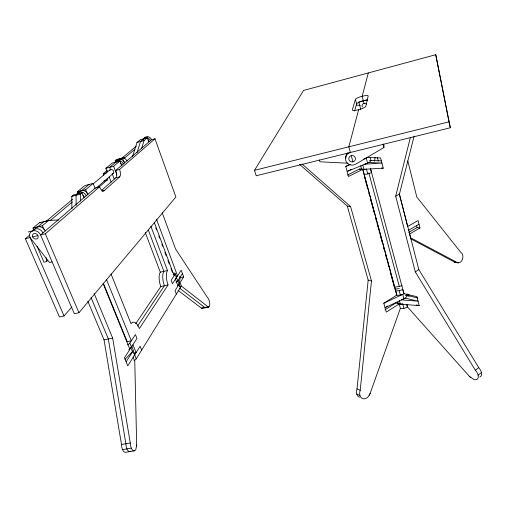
<?xml version="1.0" encoding="UTF-8"?>
<svg xmlns="http://www.w3.org/2000/svg" width="507" height="507" viewBox="0 0 507 507"><rect width="100%" height="100%" fill="white"/><g stroke="black" fill="none" stroke-linecap="round" stroke-linejoin="round"><path stroke-width="0.76" d="M408.851 295.949L408.851 294.377M407.698 296.196L407.704 293.94M94.175 293.528L112.649 338.106L130.299 442.998A6.921 3.137 84.1 0 0 132.39 449.924A6.921 3.137 84.1 0 0 135.863 449.456L136.668 444.614L134.773 361.193L133.17 357.264M136.624 446.642L136.668 444.614M359.545 397.184A7.092 5.197 -68.6 0 1 357.017 388.837L368.177 280.079L347.295 206.127L299.529 164.312M384.883 309.878L395.834 302.996L399.18 303.953L400.365 308.326L370.085 393.603L368.221 396.721L366.941 397.849A7.13 5.203 -68.7 0 1 361.022 397.507A7.13 5.203 -68.7 0 1 360.217 390.276L371.479 280.941L350.591 206.603L302.128 164.04M358.633 109.696A7.022 1.382 -15.9 0 1 352.295 109.892L355.426 99.328A6.635 1.236 -15.9 0 1 362.169 96.279A6.635 1.236 -15.9 0 1 368.19 95.962L365.794 106.381A7.022 1.382 -15.9 0 1 358.633 109.696L348.841 146.808L350.394 152.474A6.68 6.433 8.3 0 0 345.939 161.093A6.68 6.433 8.3 0 0 355.426 164.338L383.875 147.569L384.053 145.953L383.565 144.064M374.559 161.175L375.104 157.347M179.712 276.378L180.207 277.722L179.186 283.914L175.054 290.65L176.347 294.098M406.893 304.732L407.476 306.931L469.488 376.46L473.906 379.521A7.573 4.259 50.1 0 0 478.247 377.373A7.573 4.259 50.1 0 0 475.37 370.237L415.296 271.885L395.682 196.19L410.397 137.384M479.882 376.942A7.548 4.278 49.9 0 0 478.728 367.588L418.833 269.585L399.415 194.08L414.149 136.098M368.304 72.951L362.156 96.279L364.115 103.745M354.596 111.065L356.63 103.853L355.426 99.328M141.504 148.792L144.045 140.566L147.372 137.777L148.684 141.396M136.998 152.734L140.528 141.51L143.899 138.715M132.473 156.669L137.023 142.448L140.433 139.64L147.372 137.777M177.818 280.194A3.898 1.268 -20.5 0 1 177.919 280.51L177.773 280.91A3.898 1.268 -20.5 0 1 175.992 282.298M369.292 395.276L370.161 393.305M254.489 170.327L303.522 90.455L435.747 54.718L450.324 127.751L256.231 175.771L254.489 170.327L448.98 121.851L435.747 54.718M133.987 360.737A4.715 1.813 -23.3 0 0 136.244 358.817L180.302 287.71A3.891 1.299 -20.6 0 0 180.004 286.766M173.628 273.096A3.91 1.242 -20.4 0 1 175.219 274.065L171.151 280.251L172.456 283.73L181.189 270.244L183.667 276.955L180.074 282.672L181.329 286.056L208.124 306.862L208.611 307.084L209.397 306.539A4.931 1.711 78.5 0 0 209.499 301.849A4.931 1.711 78.5 0 0 207.553 297.634L175.574 249.045L162.202 212.712M126.104 361.852L133.049 350.971A4.734 1.774 -23.1 0 0 133.24 349.925L131.636 345.983A4.74 1.755 -23 0 1 131.446 347.029L128.772 349.862M182.431 273.609L177.773 280.91L175.219 274.065L173.096 274.534M129.83 343.068L135.426 334.563L136.991 338.461L131.446 347.029L129.83 343.068A4.753 1.736 -22.9 0 1 127.536 344.944M150.896 226.318L167.5 270.529A10.939 4.233 77.8 0 0 168.064 284.94L139.393 328.53A12.624 5.583 79.6 0 0 131.034 323.662L111.014 273.951M137.53 326.109L164.426 285.739A10.926 4.278 77.8 0 1 163.894 271.334L148.342 230.14M135.737 323.675L160.801 286.531A10.913 4.322 77.8 0 1 160.294 272.139L145.256 232.479M202.863 307.907L202.059 308.452L201.558 308.237L178.115 290.454M28.227 231.965L32.968 230.793A6.185 5.121 40.4 0 1 40.585 234.956L74.314 313.732L78.953 312.73L175.878 196.995L154.977 138.791L151.523 139.71L115.685 170.479A6.109 2.56 73.5 0 1 115.761 177.875L101.806 190.207M29.583 235.159L25.35 238.696L59.458 316.945L64.053 315.95L71.817 307.008M125.058 359.362L133.049 350.971L136.244 358.817M37.119 246.339L43.963 262.189L46.549 261.58L47.671 260.516M102.11 191.228L104.15 190.708L119.665 176.867A6.116 2.535 73.6 0 0 119.57 169.465L154.977 138.791M98.77 187.337L107.123 180.105A6.09 2.617 73.4 0 0 107.896 178.439M99.543 186.823L95.417 187.882L40.585 234.956L45.345 233.784L99.543 186.823A6.439 2.814 73.7 0 0 104.15 190.708M96.393 187.939L113.194 173.47M50.009 220.748L72.381 201.925M123.981 158.507L134.837 149.369M93.149 183.921L109.683 170.035M33.899 230.115L33.006 228.036L42.392 225.704L48.735 220.387L58.863 219.956M71.886 208.662L71.791 196.342L80.321 194.162L82.02 192.742L84.048 197.8M77.805 193.249L77.248 191.855L85.645 189.694L93.149 183.407L95.183 188.566M107.256 171.93L105.855 168.299L113.6 166.264L119.874 161.011L121.781 166.055M115.742 162.082L115.184 160.618L122.713 158.628L124.006 157.544L127.27 160.903M45.909 221.54L72.52 199.346M103.72 175.226A6.084 2.643 73.3 0 0 103.238 173.724L107.44 170.219M121.845 158.197L136.256 146.181M35.344 228.822L32.968 230.793A6.185 5.121 40.4 0 0 30.059 237.536L64.053 315.95M37.689 226.87L44.109 221.546L45.681 221.477M77.767 193.826L76.05 195.252L76.145 205.272M81.443 190.778L89.029 184.472M116.071 162.012L109.721 167.285L110.843 170.194M118.942 159.623L120.248 158.539M130.134 348.303L130.914 347.656L132.523 351.604A4.734 1.774 -23.1 0 1 131.75 352.251M33.006 228.036L39.495 222.693L48.735 220.387M71.791 196.342L73.534 194.91L82.02 192.742M77.248 191.855L84.916 185.537L93.149 183.407M105.855 168.299L112.275 163.013L119.874 161.011M115.184 160.618L116.502 159.528L124.006 157.544M478.107 375.155L481.46 372.487M475.37 370.237L478.728 367.588M415.296 271.885L418.833 269.585M399.18 303.953L386.264 312.097L383.793 303.23L396.797 295.137L362.727 169.344M387.621 306.051L385.028 307.673L403.927 298.781L402.742 294.352L383.793 303.23M407.368 226.654L418.079 220.545L419.954 228.011L409.586 234L410.55 237.732L457.067 262.455L458.163 262.854L460.166 262.341A5.45 3.809 -78.5 0 0 462.872 257.207A5.45 3.809 -78.5 0 0 460.825 252.404L416.786 196.963L407.774 160.852M408.338 230.412L419.016 224.284M408.718 232.396L417.128 227.554L419.954 228.011M395.682 196.19L399.415 194.08M347.358 175.111L359.431 169.046L362.784 169.313L396.848 295.106M351.218 169.433L347.156 171.461L367.588 163.127L366.244 158.102L363.316 159.293M359.374 169.078L362.784 169.313L348.55 176.48L345.755 166.416L349.83 164.401M345.755 166.416L350.147 164.636M137.023 142.448L144.045 140.566M359.552 101.787L367.138 99.797M103.238 173.724L106.445 172.887M115.685 170.479L119.57 169.465M103.897 180.936L107.123 180.105M115.761 177.875L119.665 176.867M179.7 288.261L204.834 307.546L205.772 307.654M25.35 238.696L30.059 237.536L49.502 262.499L52.113 261.885M32.682 236.883A3.093 2.56 40.4 0 0 37.645 238.277A3.093 2.56 40.4 0 0 35.623 233.569A3.093 2.56 40.4 0 0 32.682 236.883L37.949 235.603M177.545 275.878L176.132 276.195L177.545 275.878L156.6 219.537M160.294 272.139L167.5 270.529M180.207 277.722L183.667 276.955M160.801 286.531L168.064 284.94M179.928 286.36L181.329 286.056M87.863 301.291L104.036 339.874L112.649 338.106M402.076 285.733L394.37 287.304L393.749 285.01M394.985 289.326L399.212 288.47M134.057 352.98L136.117 352.568L132.935 344.728M104.036 339.874L121.496 444.487L130.299 442.998M122.523 449.62L131.326 448.144M134.469 450.818L125.711 452.276A6.902 3.2 84.3 0 1 121.496 444.487M364.127 164.236L381.923 163.058L368.893 162.538M367.556 157.519L380.586 157.937L383.254 168.147L363.925 169.332L362.771 165.054M39.495 222.693L41.035 222.624M369.844 160.459L381.188 160.871M356.484 105.145L360.382 105.304M381.72 168.077L383.254 168.147M347.827 163.203L319.885 161.79L319.353 159.952M401.525 299.91L418.028 301.152L405.125 298.129M370.433 168.299L403.946 293.705L416.849 296.646L419.2 305.632L400.359 304.137L399.37 300.467M347.295 206.127L350.591 206.603M455.305 262.271L454.209 261.878L458.163 262.854L454.209 261.878L410.518 238.702M405.758 295.194L417.73 297.945M416.165 304.903L419.2 305.632M368.177 280.079L371.479 280.941M357.017 388.837L360.217 390.276M356.751 394.066L359.945 395.523M204.752 307.457L205.329 307.768M469.292 376.2L470.889 377.797M42.392 225.704L44.166 229.874M45.345 233.784L78.953 312.73M91.007 297.419L108.34 338.993L125.894 443.745A6.914 3.169 84.2 0 0 127.606 450.159A6.914 3.169 84.2 0 0 130.844 451.084M103.384 283.286L127.194 341.623L131.332 340.786L106.419 279.414M103.149 283.667L129.938 349.355L124.443 357.834L127.758 365.864L140.116 346.211L141.668 350.064M85.645 189.694L87.603 194.606M109.22 177.013L111.179 182.102M112.237 173.831L114.195 178.927M113.6 166.264L116.946 175.016M122.713 158.628L124.38 163.039M154.343 222.605L174.155 275.681M175.441 279.123L178.001 285.973M155.776 227.808L156.606 230.026M158.818 235.945L159.648 238.17M161.86 244.089L162.69 246.307M164.902 252.226L166.271 255.953M167.944 260.37L169.313 264.096M170.986 268.514L172.348 272.234M177.919 280.51L179.186 283.914A3.891 1.287 -20.6 0 0 179.085 283.597M180.302 287.71L179.041 284.313A3.891 1.287 -20.6 0 1 178.046 285.245M351.262 155.605A3.34 3.219 8.3 0 1 355.331 159.61A3.34 3.219 8.3 0 1 349.741 160.966A3.34 3.219 8.3 0 1 351.262 155.605L352.961 161.847M364.362 176.556L364.983 178.851M365.807 181.905L366.428 184.193M366.846 185.72L367.467 188.015M368.912 193.357L369.533 195.651M370.363 198.706L372.018 204.815M372.43 206.343L373.051 208.637M373.469 210.164L374.09 212.452M375.535 217.801L376.568 221.616M376.986 223.143L378.64 229.259M379.052 230.786L379.673 233.074M380.085 234.602L381.125 238.423M381.537 239.95L382.158 242.238M383.609 247.587L384.23 249.875M385.675 255.224L386.708 259.045M387.126 260.573L387.747 262.86M388.159 264.388L388.78 266.682M390.225 272.025L391.265 275.846M391.677 277.373L393.331 283.483M360.724 165.808L361.491 168.641M397.862 302.66L398.255 304.118M368.855 173.026L399.269 286.303M366.39 168.92L367.733 173.895M399.155 290.663L400.353 295.106M402.729 303.947L403.908 308.332M370.338 168.286L371.473 172.551A5.343 1.464 -15.5 0 1 364.146 174.307M403.87 293.756L402.678 289.307A5.064 2.11 -14.3 0 1 395.669 290.726M406.817 304.783L407.406 306.982A5.026 2.205 -14.1 0 1 400.441 308.351M358.791 101.983L360.743 109.347M408.281 294.586L408.661 296.018M370.237 157.702L371.048 160.757M406.525 294.104L406.912 295.562M377.246 157.145L378.349 161.099M383.058 144.394L383.875 147.569M399.218 193.68L407.653 226.49M416.564 225.323L417.128 227.554M448.98 121.851L450.324 127.751M46.093 257.695L46.549 261.58M80.321 194.162L80.404 201.108M33.037 230.197A6.147 5.095 40.5 0 1 38.279 228.898A6.147 5.095 40.5 0 1 42.911 232.954M109.354 170.491A2.459 2.148 43.7 0 1 113.162 170.46A2.459 2.148 43.7 0 1 112.205 174.002M176.208 276.575A3.904 1.255 -20.5 0 1 175.498 278.406M133.861 353.29A4.728 1.794 -23.2 0 1 134.127 355.54M356.63 103.853A6.623 1.268 -15.9 0 1 360.889 101.533A6.623 1.268 -15.9 0 1 367.721 100.025M362.328 106.964A2.611 2.573 -10.9 0 1 366.586 104.043M365.167 169.173A5.355 1.432 -15.5 0 1 361.713 168.204M404.605 293.192A5.057 2.136 -14.2 0 1 400.245 295.125A5.057 2.136 -14.2 0 1 396.049 294.827M402.837 303.921A5.032 2.18 -14.1 0 1 398.014 302.102M367.467 157.557A5.381 1.375 -15.6 0 1 364.945 158.558M405.809 295.315A5.045 2.155 -14.2 0 1 405.834 297.565A5.045 2.155 -14.2 0 1 401.436 299.555M369.882 160.529A5.368 1.401 -15.6 0 1 369.742 162.025A5.368 1.401 -15.6 0 1 365.16 163.894M345.983 158.083A6.635 6.395 8.1 0 1 347.434 152.873M35.395 228.239A6.109 5.07 40.6 0 1 40.611 226.946A6.109 5.07 40.6 0 1 45.212 230.983M142.955 139.114A4.348 3.891 46.1 0 1 144.951 138.582M147.974 139.824A4.348 3.891 46.1 0 1 149.216 141.694M143.982 138.645A4.309 3.866 46.2 0 1 147.835 136.668A4.309 3.866 46.2 0 1 151.523 139.71M76.551 194.143A5.444 4.652 42.1 0 1 78.991 193.516M82.774 195.062A5.444 4.652 42.1 0 1 84.39 197.35M77.47 193.382A5.412 4.633 42.2 0 1 82.159 192.178A5.412 4.633 42.2 0 1 86.196 195.797M114.975 162.297A4.81 4.221 44.1 0 1 118.346 161.891M120.508 163.096A4.81 4.221 44.1 0 1 121.902 165.143M114.975 162.722A4.785 4.208 44.2 0 1 119.196 160.573A4.785 4.208 44.2 0 1 123.315 163.926M143.361 138.779A4.329 3.879 46.2 0 1 147.201 137.752A4.329 3.879 46.2 0 1 150.376 140.699M116.414 161.53A4.759 4.189 44.3 0 1 120.615 159.382A4.759 4.189 44.3 0 1 124.722 162.722M78.648 192.875A5.381 4.614 42.3 0 1 83.313 190.524A5.381 4.614 42.3 0 1 87.984 194.263M208.035 306.773L201.475 308.142L202.059 308.452L208.611 307.084L208.035 306.773"/></g></svg>
